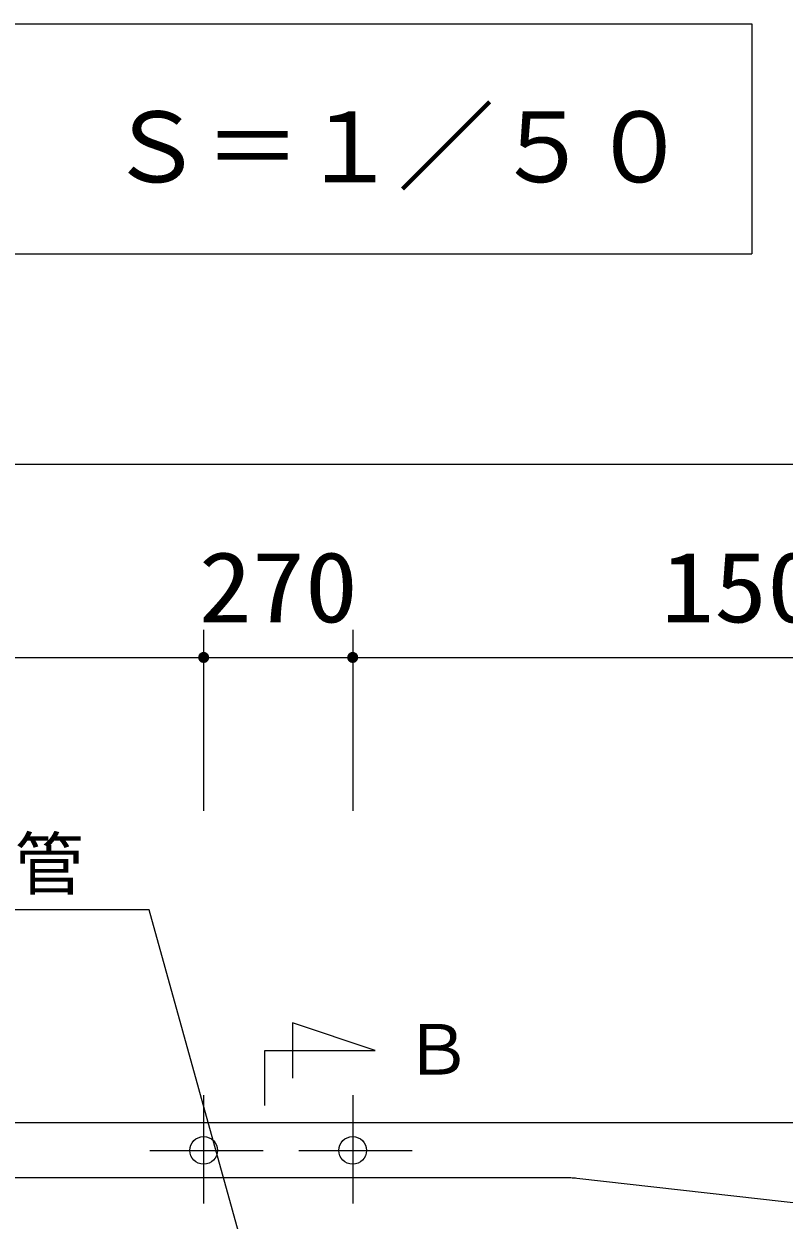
# Model space of a CAD drawing. Units: millimetres, scale not verified. Extents: x -14850 to 14850, y -10500 to 10500.
# Drawn here: x -7298 to -5921, y 2129 to 4296 of the extents above; entities that cross this region are included whole.
import ezdxf
from ezdxf.enums import TextEntityAlignment as Align

# ---------------------------------------------------------------- set-up
doc = ezdxf.new("R2010")
doc.units = ezdxf.units.MM
doc.header["$LTSCALE"] = 50
for name, color, linetype, lineweight in [('0-0_製作', 5, 'Continuous', 25), ('0-2_躯体', 3, 'Continuous', 25), ('0-3_水管', 3, 'Continuous', 25), ('0-6_文字', 5, 'Continuous', 25)]:
    doc.layers.add(name, color=color, linetype=linetype, lineweight=lineweight)
doc.styles.add('ＭＳ ゴシック', font='')
doc.styles.get('ＭＳ ゴシック').set_extended_font_data('MS Gothic')

msp = doc.modelspace()

# ---------------------------------------------------------------- linework, layer by layer
at = {"layer": '0-0_製作', "color": 2}
for p, q in [((-9997.6, 3498.14), (-5197.6, 3498.14)), ((-6972.6, 3198.14), (-6972.6, 2870.33)), ((-6702.6, 3198.14), (-6702.6, 2870.33)), ((-7922.6, 3148.14), (-6972.6, 3148.14)), ((-6972.6, 3148.14), (-6702.6, 3148.14)), ((-6702.6, 3148.14), (-5197.6, 3148.14))]:
    msp.add_line(p, q, dxfattribs=at)
at = {"layer": '0-0_製作'}
for points in [[(-6978.48, 3156.23), (-6982.6, 3148.14), (-6979.45, 3155.43)], [(-6978.48, 3156.23), (-6972.6, 3148.14), (-6982.6, 3148.14)], [(-6979.45, 3155.43), (-6982.6, 3148.14), (-6982.58, 3148.77)], [(-6972.6, 3148.14), (-6982.52, 3146.89), (-6982.6, 3148.14)], [(-6979.45, 3155.43), (-6982.58, 3148.77), (-6980.31, 3154.52)], [(-6980.31, 3154.52), (-6982.58, 3148.77), (-6982.42, 3150.02)], [(-6972.6, 3148.14), (-6982.29, 3145.66), (-6982.52, 3146.89)], [(-6980.31, 3154.52), (-6982.42, 3150.02), (-6981.04, 3153.5)], [(-6981.04, 3153.5), (-6982.42, 3150.02), (-6982.11, 3151.23)], [(-6972.6, 3148.14), (-6981.9, 3144.46), (-6982.29, 3145.66)], [(-6981.04, 3153.5), (-6982.11, 3151.23), (-6981.65, 3152.4)], [(-6972.6, 3148.14), (-6981.36, 3143.33), (-6981.9, 3144.46)], [(-6972.6, 3148.14), (-6980.69, 3142.27), (-6981.36, 3143.33)], [(-6972.6, 3148.14), (-6979.89, 3141.3), (-6980.69, 3142.27)], [(-6972.6, 3148.14), (-6978.97, 3140.44), (-6979.89, 3141.3)], [(-6972.6, 3148.14), (-6977.96, 3139.7), (-6978.97, 3140.44)], [(-6977.42, 3156.91), (-6972.6, 3148.14), (-6978.48, 3156.23)], [(-6972.6, 3148.14), (-6976.86, 3139.1), (-6977.96, 3139.7)], [(-6976.28, 3157.44), (-6972.6, 3148.14), (-6977.42, 3156.91)], [(-6972.6, 3148.14), (-6975.69, 3138.63), (-6976.86, 3139.1)], [(-6975.09, 3157.83), (-6972.6, 3148.14), (-6976.28, 3157.44)], [(-6972.6, 3138.14), (-6975.69, 3138.63), (-6972.6, 3148.14)], [(-6973.85, 3158.06), (-6972.6, 3148.14), (-6975.09, 3157.83)], [(-6972.6, 3158.14), (-6972.6, 3148.14), (-6973.85, 3158.06)], [(-6971.97, 3158.12), (-6972.6, 3148.14), (-6972.6, 3158.14)], [(-6970.73, 3157.97), (-6972.6, 3148.14), (-6971.97, 3158.12)], [(-6969.51, 3157.65), (-6972.6, 3148.14), (-6970.73, 3157.97)], [(-6968.34, 3157.19), (-6972.6, 3148.14), (-6969.51, 3157.65)], [(-6968.34, 3157.19), (-6962.6, 3148.14), (-6972.6, 3148.14)], [(-6962.6, 3148.14), (-6972.6, 3138.14), (-6972.6, 3148.14)], [(-6962.6, 3148.14), (-6971.35, 3138.22), (-6972.6, 3138.14)], [(-6962.6, 3148.14), (-6970.11, 3138.46), (-6971.35, 3138.22)], [(-6962.6, 3148.14), (-6968.92, 3138.85), (-6970.11, 3138.46)], [(-6962.6, 3148.14), (-6967.78, 3139.38), (-6968.92, 3138.85)], [(-6967.24, 3156.59), (-6962.6, 3148.14), (-6968.34, 3157.19)], [(-6962.6, 3148.14), (-6966.72, 3140.05), (-6967.78, 3139.38)], [(-6966.23, 3155.85), (-6962.6, 3148.14), (-6967.24, 3156.59)], [(-6962.6, 3148.14), (-6965.75, 3140.85), (-6966.72, 3140.05)], [(-6965.31, 3154.99), (-6962.6, 3148.14), (-6966.23, 3155.85)], [(-6962.62, 3147.52), (-6965.75, 3140.85), (-6962.6, 3148.14)], [(-6962.62, 3147.52), (-6964.89, 3141.77), (-6965.75, 3140.85)], [(-6964.51, 3154.02), (-6962.6, 3148.14), (-6965.31, 3154.99)], [(-6962.78, 3146.27), (-6964.89, 3141.77), (-6962.62, 3147.52)], [(-6962.78, 3146.27), (-6964.16, 3142.79), (-6964.89, 3141.77)], [(-6963.84, 3152.96), (-6962.6, 3148.14), (-6964.51, 3154.02)], [(-6963.09, 3145.05), (-6964.16, 3142.79), (-6962.78, 3146.27)], [(-6963.09, 3145.05), (-6963.55, 3143.89), (-6964.16, 3142.79)], [(-6963.3, 3151.82), (-6962.6, 3148.14), (-6963.84, 3152.96)], [(-6962.91, 3150.63), (-6962.6, 3148.14), (-6963.3, 3151.82)], [(-6962.68, 3149.4), (-6962.6, 3148.14), (-6962.91, 3150.63)], [(-6708.48, 3156.23), (-6712.6, 3148.14), (-6709.45, 3155.43)], [(-6708.48, 3156.23), (-6702.6, 3148.14), (-6712.6, 3148.14)], [(-6709.45, 3155.43), (-6712.6, 3148.14), (-6712.58, 3148.77)], [(-6702.6, 3148.14), (-6712.52, 3146.89), (-6712.6, 3148.14)], [(-6709.45, 3155.43), (-6712.58, 3148.77), (-6710.31, 3154.52)], [(-6710.31, 3154.52), (-6712.58, 3148.77), (-6712.42, 3150.02)], [(-6702.6, 3148.14), (-6712.29, 3145.66), (-6712.52, 3146.89)], [(-6710.31, 3154.52), (-6712.42, 3150.02), (-6711.04, 3153.5)], [(-6711.04, 3153.5), (-6712.42, 3150.02), (-6712.11, 3151.23)], [(-6702.6, 3148.14), (-6711.9, 3144.46), (-6712.29, 3145.66)], [(-6711.04, 3153.5), (-6712.11, 3151.23), (-6711.65, 3152.4)], [(-6702.6, 3148.14), (-6711.36, 3143.33), (-6711.9, 3144.46)], [(-6702.6, 3148.14), (-6710.69, 3142.27), (-6711.36, 3143.33)], [(-6702.6, 3148.14), (-6709.89, 3141.3), (-6710.69, 3142.27)], [(-6702.6, 3148.14), (-6708.97, 3140.44), (-6709.89, 3141.3)], [(-6702.6, 3148.14), (-6707.96, 3139.7), (-6708.97, 3140.44)], [(-6707.42, 3156.91), (-6702.6, 3148.14), (-6708.48, 3156.23)], [(-6702.6, 3148.14), (-6706.86, 3139.1), (-6707.96, 3139.7)], [(-6706.28, 3157.44), (-6702.6, 3148.14), (-6707.42, 3156.91)], [(-6702.6, 3148.14), (-6705.69, 3138.63), (-6706.86, 3139.1)], [(-6705.09, 3157.83), (-6702.6, 3148.14), (-6706.28, 3157.44)], [(-6702.6, 3138.14), (-6705.69, 3138.63), (-6702.6, 3148.14)], [(-6703.85, 3158.06), (-6702.6, 3148.14), (-6705.09, 3157.83)], [(-6702.6, 3158.14), (-6702.6, 3148.14), (-6703.85, 3158.06)], [(-6701.97, 3158.12), (-6702.6, 3148.14), (-6702.6, 3158.14)], [(-6700.73, 3157.97), (-6702.6, 3148.14), (-6701.97, 3158.12)], [(-6699.51, 3157.65), (-6702.6, 3148.14), (-6700.73, 3157.97)], [(-6698.34, 3157.19), (-6702.6, 3148.14), (-6699.51, 3157.65)], [(-6698.34, 3157.19), (-6692.6, 3148.14), (-6702.6, 3148.14)], [(-6692.6, 3148.14), (-6702.6, 3138.14), (-6702.6, 3148.14)], [(-6692.6, 3148.14), (-6701.35, 3138.22), (-6702.6, 3138.14)], [(-6692.6, 3148.14), (-6700.11, 3138.46), (-6701.35, 3138.22)], [(-6692.6, 3148.14), (-6698.92, 3138.85), (-6700.11, 3138.46)], [(-6692.6, 3148.14), (-6697.78, 3139.38), (-6698.92, 3138.85)], [(-6697.24, 3156.59), (-6692.6, 3148.14), (-6698.34, 3157.19)], [(-6692.6, 3148.14), (-6696.72, 3140.05), (-6697.78, 3139.38)], [(-6696.23, 3155.85), (-6692.6, 3148.14), (-6697.24, 3156.59)], [(-6692.6, 3148.14), (-6695.75, 3140.85), (-6696.72, 3140.05)], [(-6695.31, 3154.99), (-6692.6, 3148.14), (-6696.23, 3155.85)], [(-6692.62, 3147.52), (-6695.75, 3140.85), (-6692.6, 3148.14)], [(-6692.62, 3147.52), (-6694.89, 3141.77), (-6695.75, 3140.85)], [(-6694.51, 3154.02), (-6692.6, 3148.14), (-6695.31, 3154.99)], [(-6692.78, 3146.27), (-6694.89, 3141.77), (-6692.62, 3147.52)], [(-6692.78, 3146.27), (-6694.16, 3142.79), (-6694.89, 3141.77)], [(-6693.84, 3152.96), (-6692.6, 3148.14), (-6694.51, 3154.02)], [(-6693.09, 3145.05), (-6694.16, 3142.79), (-6692.78, 3146.27)], [(-6693.09, 3145.05), (-6693.55, 3143.89), (-6694.16, 3142.79)], [(-6693.3, 3151.82), (-6692.6, 3148.14), (-6693.84, 3152.96)], [(-6692.91, 3150.63), (-6692.6, 3148.14), (-6693.3, 3151.82)], [(-6692.68, 3149.4), (-6692.6, 3148.14), (-6692.91, 3150.63)], [(-6972.6, 3138.14), (-6974.47, 3138.32), (-6975.69, 3138.63)], [(-6972.6, 3138.14), (-6973.23, 3138.16), (-6974.47, 3138.32)], [(-6702.6, 3138.14), (-6704.47, 3138.32), (-6705.69, 3138.63)], [(-6702.6, 3138.14), (-6703.23, 3138.16), (-6704.47, 3138.32)]]:
    msp.add_solid(points, dxfattribs=at)
at = {"layer": '0-2_躯体'}
for p, q in [((-6861.79, 2336.03), (-6861.79, 2436.03)), ((-6307.6, 2204.89), (-9294.25, 2204.89)), ((-5836.27, 2152.37), (-6296.39, 2204.26))]:
    msp.add_line(p, q, dxfattribs=at)
at = {"layer": '0-2_躯体', "color": 2}
msp.add_line((-5197.6, 2304.89), (-9997.6, 2304.89), dxfattribs=at)
at = {"layer": '0-2_躯体'}
for points in [[(-6615.49, 1047.27), (-7071.41, 2690.94), (-7840.99, 2690.94)], [(-6861.79, 2436.03), (-6661.79, 2436.03), (-6811.79, 2486.03), (-6811.79, 2386.03)]]:
    msp.add_lwpolyline(points, dxfattribs=at)
msp.add_arc((-6307.6, 2104.89), 100, 83.56573, 90, dxfattribs=at)
at = {"layer": '0-3_水管'}
for p, q in [((-9313, 4296.11), (-5979.66, 4296.11)), ((-5979.66, 4296.11), (-5979.66, 3879.44))]:
    msp.add_line(p, q, dxfattribs=at)
msp.add_lwpolyline([(-9313, 4296.11), (-9313, 3879.44), (-5979.66, 3879.44)], dxfattribs=at)
at = {"layer": '0-6_文字', "color": 7}
for p, q in [((-6972.6, 2355.1), (-6972.6, 2158.61)), ((-6702.6, 2355.1), (-6702.6, 2158.61)), ((-7069.92, 2254.89), (-6864.78, 2254.89)), ((-6799.92, 2254.89), (-6594.78, 2254.89))]:
    msp.add_line(p, q, dxfattribs=at)
for centre in [(-6972.6, 2254.89), (-6702.6, 2254.89)]:
    msp.add_circle(centre, 25, dxfattribs=at)

# ---------------------------------------------------------------- texts
at = {"layer": '0-0_製作', "color": 4, "style": 'ＭＳ ゴシック', "width": 1.1}
for s, p in [('270', (-6981.35, 3173.14)), ('1505', (-6143.85, 3173.14))]:
    msp.add_text(s, height=128.4, dxfattribs=at).set_placement(p, align=Align.BOTTOM_LEFT)
at = {"layer": '0-2_躯体', "color": 4, "style": 'ＭＳ ゴシック'}
for s, p in [('\u3000循環返送管\u3000', (-7941.28, 2700.68)), ('Ｂ', (-6610.8, 2364.6))]:
    msp.add_text(s, height=91.79, dxfattribs=at).set_placement(p, align=Align.BOTTOM_LEFT)
at = {"layer": '0-3_水管', "color": 4, "style": 'ＭＳ ゴシック'}
msp.add_text('Ｓ＝１／５０', height=128.4, dxfattribs=at).set_placement((-7146.48, 3970.75), align=Align.BOTTOM_LEFT)

doc.saveas('drawing.dxf')
